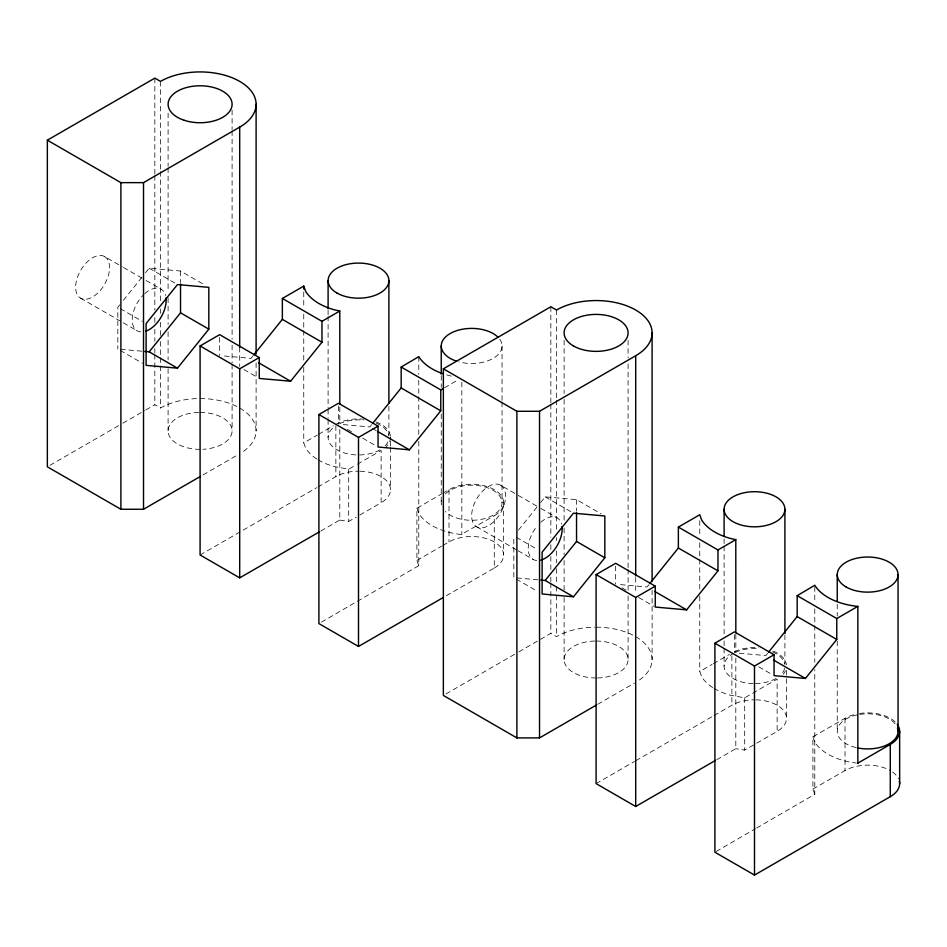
<?xml version="1.0" encoding="UTF-8"?>
<svg xmlns="http://www.w3.org/2000/svg" width="947" height="947" viewBox="0 0 947 947"><rect width="100%" height="100%" fill="white"/><g stroke="black" fill="none" stroke-linecap="round" stroke-linejoin="round"><path stroke-width="0.71" stroke-dasharray="4.74 3.55" d="M320.784 531.042L339.784 520.069L339.831 429.287M716.784 759.672L735.795 748.698L735.831 657.916M119.665 304.934L117.819 307.23L117.819 349.029M123.359 300.341L141.801 277.4M145.495 272.807L149.176 268.214L180.534 271.02L205.132 285.225M252.849 356.072L251.014 358.368L221.077 355.693M371.662 424.658L369.815 426.955L341.311 424.41M518.447 530.119L539.648 503.733M540.571 502.585L545.188 496.855L576.545 499.649L601.144 513.854M648.861 584.701L647.014 586.998L617.089 584.323M767.662 653.288L765.815 655.584L735.89 652.909M321.424 622.12L418.787 565.679L418.787 440.947M716.169 851.483L755.363 828.755M756.629 828.021L814.787 794.308L814.787 669.576M49.907 465.332L121.571 423.96M122.85 423.214L144.595 410.655M145.885 409.921L154.835 404.748L160.493 408.015A56.003 32.328 0 0 1 198.645 398.557M203.001 474.932L238.431 454.477M316.748 458.964A56.003 32.328 0 0 1 305.644 448.097L303.75 442.888L317.34 435.04M318.583 434.33L333.403 425.771M444.486 387.761L458.123 379.889M200.089 554.989L316.653 487.693M317.932 486.959L335.865 476.601A31.997 18.478 0 0 1 358.499 471.192M317.991 459.745A56.003 32.328 0 0 0 334.208 466.54L348.697 469.203L356.179 464.882M357.421 464.16L381.132 450.476L381.132 502.739L357.421 516.423M339.784 520.069L348.697 521.454L356.179 517.133M418.787 565.679L416.905 560.47L416.905 508.208L441.598 493.943M442.841 493.233L449.008 489.67A31.997 18.478 0 0 1 494.275 489.67A31.997 18.478 0 0 1 494.275 515.795L494.275 568.058L445.599 596.16M416.905 560.47L441.598 546.206M442.841 545.496L449.008 541.933A31.997 18.478 0 0 1 494.275 541.933A31.997 18.478 0 0 1 494.275 568.058M416.905 508.208L418.787 513.416A56.003 32.328 0 0 0 461.236 534.499L494.275 515.795M445.919 693.962L517.571 652.59M518.849 651.856L550.846 633.377L556.505 636.644A56.003 32.328 0 0 1 594.645 627.186M597.735 704.296L634.431 683.107M712.748 687.593A56.003 32.328 0 0 1 701.644 676.726L699.762 671.518L712.108 664.392M713.351 663.669L729.403 654.401M596.101 783.619L634.526 761.435M635.804 760.701L712.665 716.334M713.943 715.589L731.877 705.231A31.997 18.478 0 0 1 754.499 699.821M714.002 688.374A56.003 32.328 0 0 0 730.208 695.169L744.697 697.832L777.132 679.106L777.132 731.368L744.697 750.095L735.795 748.698M814.787 794.308L812.905 789.1L812.905 736.837L845.02 718.299A31.997 18.478 0 0 1 855.401 714.298M812.905 789.1L845.02 770.562A31.997 18.478 0 0 1 890.275 770.562M120.671 349.289L142.05 351.195M538.062 579.824L513.83 577.67L513.83 535.86M149.176 268.214L175.006 283.129M545.188 496.855L572.237 512.469M104.608 256.578A24.006 13.862 -60 0 1 96.996 293.759A24.006 13.862 -60 0 1 76.21 281.756A24.006 13.862 -60 0 1 104.608 256.578L122.21 266.746M123.465 267.468L144.844 279.803M146.098 280.537L161.179 289.237M500.62 485.207A24.006 13.862 -60 0 1 493.008 522.389A24.006 13.862 -60 0 1 472.222 510.386A24.006 13.862 -60 0 1 500.62 485.207L516.955 494.642M518.21 495.376L539.589 507.71M540.844 508.432L557.191 517.879M372.372 428.435L376.196 430.648M243.924 369.579L257.975 377.687M347.395 429.322L352.509 432.27M362.725 438.165L376.776 446.286M622.049 587.886L627.163 590.833M638.657 597.474L653.986 606.329M758.736 666.795L771.509 674.181M120.281 308.651L142.417 321.424M516.293 537.28L537.198 549.355M80.602 298.151L122.092 322.098M123.347 322.832L137.185 330.811M476.613 526.781L516.837 550.006M518.104 550.74L533.185 559.44M120.281 350.449L142.417 363.234M516.293 579.091L537.198 591.153M812.905 736.837L814.787 742.046A56.003 32.328 0 0 0 855.816 762.974M735.831 634.265L735.831 651.998M339.819 407.115L339.831 423.368M845.02 718.299L845.02 770.562M837.243 604.162L837.243 616M837.243 641.143L837.243 731.368M814.787 586.749L814.787 603.014M814.787 608.933L814.787 662.178M786.507 670.393L786.507 718.299M784.909 634.987L784.909 664.557M744.697 697.832L744.697 750.095M734.458 634.668L734.458 652.791M731.877 655.88L731.877 705.231M724.1 538.843L724.1 544.762M724.1 546.241L724.1 634.987M724.1 640.894L724.1 646.813M724.1 648.293L724.1 666.037M699.762 520.661L699.762 536.925M699.762 542.844L699.762 590.17M699.762 596.089L699.762 671.518M652.104 590.052L652.104 659.514M635.697 577.445L635.697 593.698M628.098 340.281L628.098 358.013M628.098 363.92L628.098 567.88M628.098 569.36L628.098 590.052M628.098 595.959L628.098 659.514M615.657 566.081L615.657 584.192M576.545 499.649L576.545 511.191M564.104 340.281L564.104 393.478M564.104 399.397L564.104 520.59M564.104 527.976L564.104 554.575M564.104 560.494L564.104 590.052M564.104 597.439L564.104 659.514M556.505 310.024L556.505 398.699M556.505 400.179L556.505 530.237M556.505 537.624L556.505 540.583M556.505 550.929L556.505 562.755M556.505 568.662L556.505 584.915M556.505 586.394L556.505 593.793M556.505 595.261L556.505 636.644M550.846 306.757L550.846 402.818M550.846 404.298L550.846 537.316M550.846 544.703L550.846 550.621M550.846 556.528L550.846 569.834M550.846 577.22L550.846 581.647M550.846 583.127L550.846 633.377M503.638 502.739L503.638 554.989M502.04 345.951L502.04 400.676M502.04 402.155L502.04 502.739M461.84 382.186L461.84 534.522M449.008 489.67L449.008 541.933M441.243 375.533L441.243 387.37M441.243 413.993L441.243 502.739M418.787 356.64L418.787 374.385M418.787 380.303L418.787 395.088M418.787 396.568L418.787 435.028M390.495 446.12L390.495 437.407A31.997 18.478 0 0 1 386.21 446.653M390.495 447.576L390.495 489.67M388.897 406.346L388.897 435.928M348.697 469.203L348.697 521.454M338.458 406.038L338.458 424.149M335.865 425.795L335.865 476.601M328.1 310.214L328.1 314.653M328.1 316.132L328.1 407.826M328.1 409.305L328.1 418.183M328.1 419.663L328.1 437.407M303.75 292.019L303.75 308.296M303.75 314.203L303.75 329M303.75 330.479L303.75 361.541M303.75 367.46L303.75 442.888M256.104 362.89L256.104 430.873M239.698 347.336L239.698 366.548M232.098 110.172L232.098 129.384M232.098 130.864L232.098 339.251M232.098 345.158L232.098 362.89M232.098 364.37L232.098 430.873M219.657 337.452L219.657 355.563M180.534 271.02L180.534 282.549M168.093 113.119L168.093 166.329M168.093 167.808L168.093 291.948M168.093 297.867L168.093 324.466M168.093 331.852L168.093 359.943M168.093 368.809L168.093 430.873M160.493 81.395L160.493 170.069M160.493 171.549L160.493 303.087M160.493 308.994L160.493 313.433M160.493 322.3L160.493 335.593M160.493 341.512L160.493 356.285M160.493 357.765L160.493 408.015M154.835 78.128L154.835 174.189M154.835 175.669L154.835 310.166M154.835 317.553L154.835 323.46M154.835 329.378L154.835 341.192M154.835 348.591L154.835 353.018M154.835 354.498L154.835 404.748M239.698 408.015A56.003 32.328 0 0 1 240.964 452.986M200.089 398.545A56.003 32.328 0 0 1 237.342 406.725M200.089 412.407A31.997 18.478 0 0 1 232.062 430.08A31.997 18.478 0 0 1 202.883 449.28M200.089 449.352A31.997 18.478 0 0 1 168.104 431.276A31.997 18.478 0 0 1 198.704 412.418M445.315 493.955A30.399 17.555 0 0 1 491.185 489.291A30.399 17.555 0 0 1 491.185 516.174A30.399 17.555 0 0 1 445.315 511.51M441.503 505.023A30.399 17.555 0 0 1 441.503 500.442M451.376 376.101A56.003 32.328 0 0 1 444.474 374.231M499.732 339.239A30.399 17.555 0 0 1 492.665 358.641A30.399 17.555 0 0 1 458.786 361.861M144.784 293.629A24.006 13.862 -60 0 1 165.571 295.488M140.689 331.9A24.006 13.862 -60 0 1 132.296 317.719A24.006 13.862 -60 0 1 143.944 294.41M359.884 471.215A31.997 18.478 0 0 1 388.317 482.97A31.997 18.478 0 0 1 381.132 502.739M335.865 424.351A31.997 18.478 0 0 1 364.062 419.213M375.923 421.912A31.997 18.478 0 0 1 390.436 436.212M387.868 441.953A30.399 17.555 0 0 1 384.825 446.191M379.996 449.825A30.399 17.555 0 0 1 358.499 454.962M355.859 454.891A30.399 17.555 0 0 1 330.515 444.273A30.399 17.555 0 0 1 334.871 426.363M339.357 423.771A30.399 17.555 0 0 1 363.778 420.125M376.361 423.202A30.399 17.555 0 0 1 388.637 435.123M635.697 636.644A56.003 32.328 0 0 1 638.195 680.834M596.101 627.174A56.003 32.328 0 0 1 634.537 635.993M596.101 641.036A31.997 18.478 0 0 1 628.098 659.112A31.997 18.478 0 0 1 597.486 677.969M596.101 677.981A31.997 18.478 0 0 1 564.104 659.905A31.997 18.478 0 0 1 594.716 641.048M540.796 522.27A24.006 13.862 -60 0 1 561.583 524.117M536.7 560.529A24.006 13.862 -60 0 1 536.7 526.591M892.512 771.994A31.997 18.478 0 0 1 898.561 778.836M859.367 713.517A31.997 18.478 0 0 1 895.365 722.123M856.017 747.585A30.399 17.555 0 0 1 837.278 730.599A30.399 17.555 0 0 1 858.515 714.618M859.781 714.405A30.399 17.555 0 0 1 895.732 724.644M755.895 699.845A31.997 18.478 0 0 1 784.329 711.599A31.997 18.478 0 0 1 777.132 731.368M785.418 670.819A31.997 18.478 0 0 1 783.205 674.217M734.363 651.69A31.997 18.478 0 0 1 758.677 647.724M773.308 651.098A31.997 18.478 0 0 1 786.436 664.841M784.649 668.333A30.399 17.555 0 0 1 780.837 674.82M775.995 678.454A30.399 17.555 0 0 1 754.499 683.592M753.185 683.58A30.399 17.555 0 0 1 726.171 672.406A30.399 17.555 0 0 1 733.002 653.631M735.369 652.4A30.399 17.555 0 0 1 758.476 648.636M772.373 651.844A30.399 17.555 0 0 1 784.649 663.752"/><path stroke-width="1.42" d="M144.903 351.455L149.176 351.834L180.534 312.83L180.534 283.993M177.468 368.17L208.825 329.154L208.825 287.355L177.468 284.55L146.11 323.554L146.11 365.364L177.468 368.17L149.176 351.834M253.772 354.924L282.36 319.364L282.36 298.459L303.75 286.112L305.644 291.309A56.003 32.328 0 0 0 334.208 309.764L339.784 311.03L339.819 404.156M319.518 531.776L239.698 577.859L200.089 554.989L200.089 345.951L219.657 334.658L259.253 357.528L259.253 378.433L290.611 381.227L321.968 342.222L321.968 321.317L282.36 298.459M372.573 423.51L401.173 387.95L401.173 367.045L418.787 356.64A56.003 32.328 0 0 0 443.054 373.757M443.03 597.64L358.499 646.446L318.902 623.588L318.902 414.549L338.458 403.256L378.054 426.114L378.054 447.02L409.412 449.825L440.769 410.809L440.769 389.904L401.173 367.045M540.915 580.085L545.188 580.464L576.545 541.459L576.545 512.623M573.468 596.799L604.825 557.795L604.825 515.985L573.468 513.179L542.122 552.184L542.122 593.994L573.468 596.799L545.188 580.464M649.784 583.553L678.372 547.993L678.372 527.088L699.762 514.742L701.644 519.95A56.003 32.328 0 0 0 730.208 538.393L735.795 539.66L735.831 632.785M715.518 760.405L635.697 806.489L596.101 783.619L596.101 574.592L615.657 563.299L655.265 586.157L655.265 607.063L686.622 609.856L717.968 570.852L717.968 549.947L678.372 527.088M768.585 652.152L797.173 616.58L797.173 595.675L814.787 585.27A56.003 32.328 0 0 0 857.248 606.352L857.84 606.376L857.84 763.152L857.248 763.14M899.378 781.216A31.997 18.478 0 0 1 890.275 796.687L754.499 875.075L714.902 852.217L714.902 643.179L734.458 631.886L774.066 654.744L774.066 675.649L805.423 678.454L836.769 639.45L836.769 618.545L797.173 595.675M200.468 476.388L143.518 509.261L120.896 509.261L47.35 466.8L47.35 140.18L154.835 78.128L160.493 81.395A56.003 32.328 0 0 1 239.698 81.395A56.003 32.328 0 0 1 239.698 127.123L239.698 347.336M47.35 140.18L120.896 182.641L143.518 182.641L239.698 127.123M200.089 345.951L239.698 368.821L259.253 357.528M321.968 321.317L339.784 311.03M596.468 705.018L539.53 737.902L516.896 737.902L443.362 695.441L443.362 368.821L550.846 306.757L556.505 310.024A56.003 32.328 0 0 1 635.697 310.024A56.003 32.328 0 0 1 635.697 355.752L635.697 575.965M318.902 414.549L358.499 437.407L378.054 426.114M440.769 389.904L443.243 388.483M443.362 368.821L516.896 411.282L539.53 411.282L635.697 355.752M596.101 574.592L635.697 597.45L655.265 586.157M717.968 549.947L735.795 539.66M714.902 643.179L754.499 666.037L774.066 654.744M836.769 618.545L857.84 606.376M857.84 763.152L890.275 744.425A31.997 18.478 0 0 0 897.211 724.289M282.36 319.364L321.968 342.222M401.173 387.95L440.769 410.809M678.372 547.993L717.968 570.852M797.173 616.58L836.769 639.45M180.534 312.83L208.825 329.154M576.545 541.459L604.825 557.795M258.673 362.796L290.611 381.227M377.474 431.382L409.412 449.825M654.685 591.425L686.622 609.856M773.486 660.012L805.423 678.454M899.65 731.368L899.65 783.619M898.052 574.592L898.052 731.368M890.275 744.425L890.275 796.687M837.243 574.592L837.243 601.215M784.909 509.261A30.399 17.555 0 0 1 739.299 524.46A30.399 17.555 0 0 1 739.299 494.062A30.399 17.555 0 0 1 784.909 509.261L784.909 633.507M754.499 666.037L754.499 875.075M724.1 509.261L724.1 535.884M652.104 332.882L652.104 581.186M635.697 597.45L635.697 806.489M539.53 411.282L539.53 737.902M516.896 411.282L516.896 737.902M441.243 345.951L441.243 374.053M388.897 280.632L388.897 403.386M358.499 437.407L358.499 646.446M328.1 280.632L328.1 308.734M303.75 286.112L303.75 289.06M256.104 104.253L256.104 354.024M239.698 368.821L239.698 577.859M143.518 182.641L143.518 509.261M120.896 182.641L120.896 509.261M456.442 361.15A30.399 17.555 0 0 1 450.145 333.545A30.399 17.555 0 0 1 497.968 337.179M166.009 297.76A24.006 13.862 -60 0 1 145.862 331.166M562.009 526.39A24.006 13.862 -60 0 1 540.796 560.127M897.46 727.935A30.399 17.555 0 0 1 887.446 744.685A30.399 17.555 0 0 1 857.26 747.858M184.097 120.257A31.997 18.478 0 0 0 232.098 104.253A31.997 18.478 0 0 0 184.097 88.26A31.997 18.478 0 0 0 184.097 120.257M337.002 293.037A30.399 17.555 0 0 0 387.868 285.177A30.399 17.555 0 0 0 350.627 263.68A30.399 17.555 0 0 0 337.002 293.037M573.468 345.951A31.997 18.478 0 0 0 627.009 337.665A31.997 18.478 0 0 0 587.815 315.043A31.997 18.478 0 0 0 573.468 345.951M846.156 586.998A30.399 17.555 0 0 0 897.01 579.126A30.399 17.555 0 0 0 859.781 557.629A30.399 17.555 0 0 0 846.156 586.998"/></g></svg>
